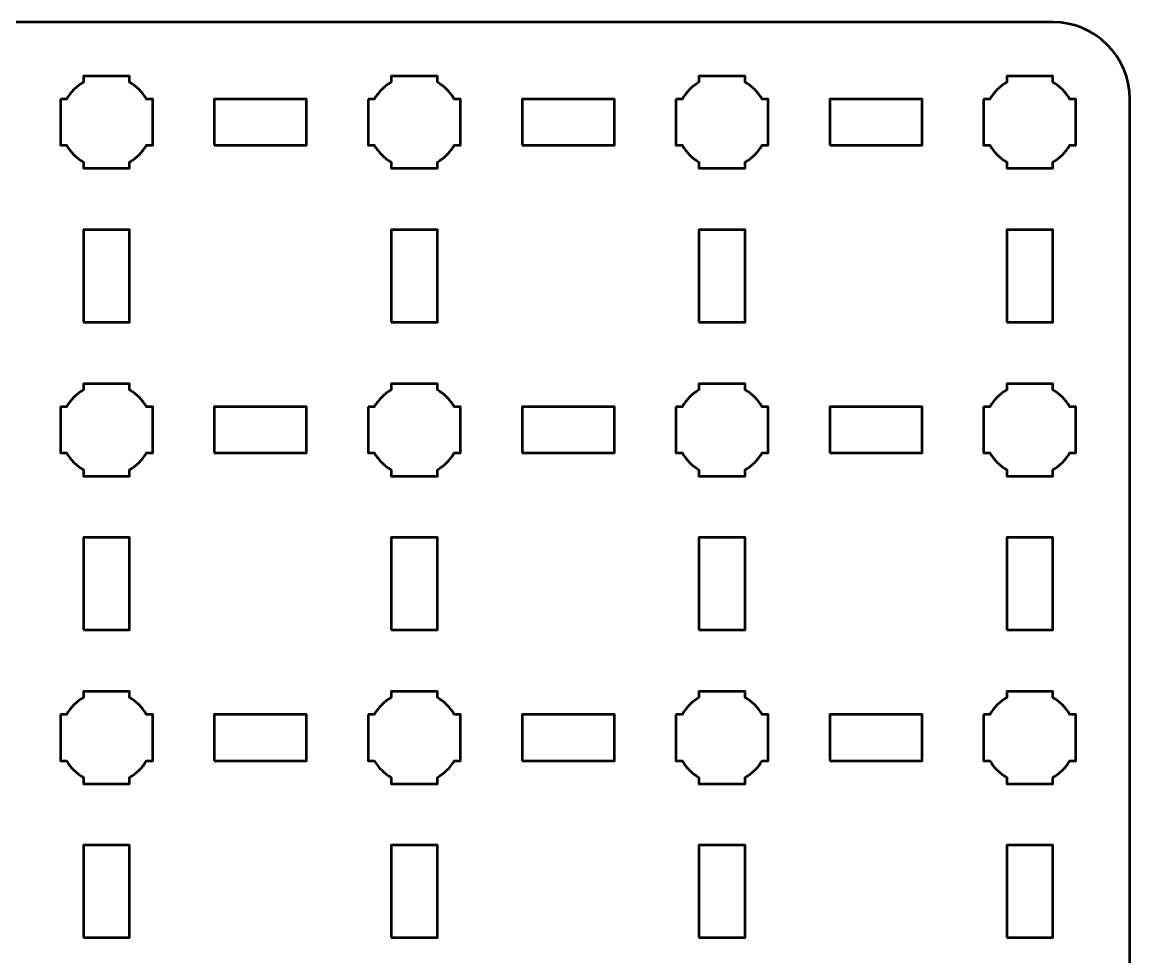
# Model space of a CAD drawing. Header units: centimetres. Extents: x -40.1 to 19.1, y -39.5 to 9.8.
# Drawn here: x 11.95 to 19.15, y 3.73 to 9.8 of the extents above; entities that cross this region are included whole.
import ezdxf

# ---------------------------------------------------------------- set-up
doc = ezdxf.new("R2010")
doc.units = ezdxf.units.CM
doc.header["$MEASUREMENT"] = 0
doc.layers.add('Layer 1', color=7, linetype='Continuous')

msp = doc.modelspace()

# ---------------------------------------------------------------- linework, layer by layer
at = {"layer": 'Layer 1', "lineweight": 53}
for points in [[(13.2, 9), (13.8, 9), (13.8, 9.3), (13.2, 9.3), (13.2, 9)], [(15.2, 9), (15.8, 9), (15.8, 9.3), (15.2, 9.3), (15.2, 9)], [(17.2, 9), (17.8, 9), (17.8, 9.3), (17.2, 9.3), (17.2, 9)], [(12.35, 7.85), (12.65, 7.85), (12.65, 8.45), (12.35, 8.45), (12.35, 7.85)], [(14.35, 7.85), (14.65, 7.85), (14.65, 8.45), (14.35, 8.45), (14.35, 7.85)], [(16.35, 7.85), (16.65, 7.85), (16.65, 8.45), (16.35, 8.45), (16.35, 7.85)], [(18.35, 7.85), (18.65, 7.85), (18.65, 8.45), (18.35, 8.45), (18.35, 7.85)], [(13.2, 7), (13.8, 7), (13.8, 7.3), (13.2, 7.3), (13.2, 7)], [(15.2, 7), (15.8, 7), (15.8, 7.3), (15.2, 7.3), (15.2, 7)], [(17.2, 7), (17.8, 7), (17.8, 7.3), (17.2, 7.3), (17.2, 7)], [(12.35, 5.85), (12.65, 5.85), (12.65, 6.45), (12.35, 6.45), (12.35, 5.85)], [(14.35, 5.85), (14.65, 5.85), (14.65, 6.45), (14.35, 6.45), (14.35, 5.85)], [(16.35, 5.85), (16.65, 5.85), (16.65, 6.45), (16.35, 6.45), (16.35, 5.85)], [(18.35, 5.85), (18.65, 5.85), (18.65, 6.45), (18.35, 6.45), (18.35, 5.85)], [(13.2, 5), (13.8, 5), (13.8, 5.3), (13.2, 5.3), (13.2, 5)], [(15.2, 5), (15.8, 5), (15.8, 5.3), (15.2, 5.3), (15.2, 5)], [(17.2, 5), (17.8, 5), (17.8, 5.3), (17.2, 5.3), (17.2, 5)], [(12.35, 3.85), (12.65, 3.85), (12.65, 4.45), (12.35, 4.45), (12.35, 3.85)], [(14.35, 3.85), (14.65, 3.85), (14.65, 4.45), (14.35, 4.45), (14.35, 3.85)], [(16.35, 3.85), (16.65, 3.85), (16.65, 4.45), (16.35, 4.45), (16.35, 3.85)], [(18.35, 3.85), (18.65, 3.85), (18.65, 4.45), (18.35, 4.45), (18.35, 3.85)]]:
    msp.add_lwpolyline(points, close=True, dxfattribs=at)
for points, knots in [([(-40.15, -39), (-40.15, -39), (-40.15, 9.3), (-40.15, 9.3), (-40.15, 9.3), (-40.15, 9.57609), (-39.92609, 9.8), (-39.65, 9.8), (-39.65, 9.8), (-39.65, 9.8), (18.65, 9.8), (18.65, 9.8), (18.65, 9.8), (18.92609, 9.8), (19.15, 9.57609), (19.15, 9.3), (19.15, 9.3), (19.15, 9.3), (19.15, -39), (19.15, -39), (19.15, -39), (19.15, -39.27609), (18.92609, -39.5), (18.65, -39.5), (18.65, -39.5), (18.65, -39.5), (-39.65, -39.5), (-39.65, -39.5), (-39.65, -39.5), (-39.92609, -39.5), (-40.15, -39.27609), (-40.15, -39)], [0, 0, 0, 0, 0.125, 0.125, 0.125, 0.125, 0.25, 0.25, 0.25, 0.25, 0.375, 0.375, 0.375, 0.375, 0.5, 0.5, 0.5, 0.5, 0.625, 0.625, 0.625, 0.625, 0.75, 0.75, 0.75, 0.75, 0.875, 0.875, 0.875, 0.875, 1, 1, 1, 1]), ([(12.2, 9.3), (12.2, 9.3), (12.24015, 9.3), (12.24015, 9.3), (12.24015, 9.3), (12.2665, 9.34553), (12.30447, 9.3835), (12.35, 9.40985), (12.35, 9.40985), (12.35, 9.40985), (12.35, 9.45), (12.35, 9.45), (12.35, 9.45), (12.35, 9.45), (12.5, 9.45), (12.5, 9.45), (12.5, 9.45), (12.5, 9.45), (12.65, 9.45), (12.65, 9.45), (12.65, 9.45), (12.65, 9.45), (12.65, 9.40985), (12.65, 9.40985), (12.65, 9.40985), (12.69553, 9.3835), (12.7335, 9.34553), (12.75985, 9.3), (12.75985, 9.3), (12.75985, 9.3), (12.8, 9.3), (12.8, 9.3), (12.8, 9.3), (12.8, 9.3), (12.8, 9.15), (12.8, 9.15), (12.8, 9.15), (12.8, 9.15), (12.8, 9), (12.8, 9), (12.8, 9), (12.8, 9), (12.75985, 9), (12.75985, 9), (12.75985, 9), (12.7335, 8.95447), (12.69553, 8.9165), (12.65, 8.89015), (12.65, 8.89015), (12.65, 8.89015), (12.65, 8.85), (12.65, 8.85), (12.65, 8.85), (12.65, 8.85), (12.5, 8.85), (12.5, 8.85), (12.5, 8.85), (12.5, 8.85), (12.35, 8.85), (12.35, 8.85), (12.35, 8.85), (12.35, 8.85), (12.35, 8.89015), (12.35, 8.89015), (12.35, 8.89015), (12.30447, 8.9165), (12.2665, 8.95447), (12.24015, 9), (12.24015, 9), (12.24015, 9), (12.2, 9), (12.2, 9), (12.2, 9), (12.2, 9), (12.2, 9.15), (12.2, 9.15), (12.2, 9.15), (12.2, 9.15), (12.2, 9.3), (12.2, 9.3)], [0, 0, 0, 0, 0.05, 0.05, 0.05, 0.05, 0.1, 0.1, 0.1, 0.1, 0.15, 0.15, 0.15, 0.15, 0.2, 0.2, 0.2, 0.2, 0.25, 0.25, 0.25, 0.25, 0.3, 0.3, 0.3, 0.3, 0.35, 0.35, 0.35, 0.35, 0.4, 0.4, 0.4, 0.4, 0.45, 0.45, 0.45, 0.45, 0.5, 0.5, 0.5, 0.5, 0.55, 0.55, 0.55, 0.55, 0.6, 0.6, 0.6, 0.6, 0.65, 0.65, 0.65, 0.65, 0.7, 0.7, 0.7, 0.7, 0.75, 0.75, 0.75, 0.75, 0.8, 0.8, 0.8, 0.8, 0.85, 0.85, 0.85, 0.85, 0.9, 0.9, 0.9, 0.9, 0.95, 0.95, 0.95, 0.95, 1, 1, 1, 1]), ([(14.2, 9.3), (14.2, 9.3), (14.24015, 9.3), (14.24015, 9.3), (14.24015, 9.3), (14.2665, 9.34553), (14.30447, 9.3835), (14.35, 9.40985), (14.35, 9.40985), (14.35, 9.40985), (14.35, 9.45), (14.35, 9.45), (14.35, 9.45), (14.35, 9.45), (14.5, 9.45), (14.5, 9.45), (14.5, 9.45), (14.5, 9.45), (14.65, 9.45), (14.65, 9.45), (14.65, 9.45), (14.65, 9.45), (14.65, 9.40985), (14.65, 9.40985), (14.65, 9.40985), (14.69553, 9.3835), (14.7335, 9.34553), (14.75985, 9.3), (14.75985, 9.3), (14.75985, 9.3), (14.8, 9.3), (14.8, 9.3), (14.8, 9.3), (14.8, 9.3), (14.8, 9.15), (14.8, 9.15), (14.8, 9.15), (14.8, 9.15), (14.8, 9), (14.8, 9), (14.8, 9), (14.8, 9), (14.75985, 9), (14.75985, 9), (14.75985, 9), (14.7335, 8.95447), (14.69553, 8.9165), (14.65, 8.89015), (14.65, 8.89015), (14.65, 8.89015), (14.65, 8.85), (14.65, 8.85), (14.65, 8.85), (14.65, 8.85), (14.5, 8.85), (14.5, 8.85), (14.5, 8.85), (14.5, 8.85), (14.35, 8.85), (14.35, 8.85), (14.35, 8.85), (14.35, 8.85), (14.35, 8.89015), (14.35, 8.89015), (14.35, 8.89015), (14.30447, 8.9165), (14.2665, 8.95447), (14.24015, 9), (14.24015, 9), (14.24015, 9), (14.2, 9), (14.2, 9), (14.2, 9), (14.2, 9), (14.2, 9.15), (14.2, 9.15), (14.2, 9.15), (14.2, 9.15), (14.2, 9.3), (14.2, 9.3)], [0, 0, 0, 0, 0.05, 0.05, 0.05, 0.05, 0.1, 0.1, 0.1, 0.1, 0.15, 0.15, 0.15, 0.15, 0.2, 0.2, 0.2, 0.2, 0.25, 0.25, 0.25, 0.25, 0.3, 0.3, 0.3, 0.3, 0.35, 0.35, 0.35, 0.35, 0.4, 0.4, 0.4, 0.4, 0.45, 0.45, 0.45, 0.45, 0.5, 0.5, 0.5, 0.5, 0.55, 0.55, 0.55, 0.55, 0.6, 0.6, 0.6, 0.6, 0.65, 0.65, 0.65, 0.65, 0.7, 0.7, 0.7, 0.7, 0.75, 0.75, 0.75, 0.75, 0.8, 0.8, 0.8, 0.8, 0.85, 0.85, 0.85, 0.85, 0.9, 0.9, 0.9, 0.9, 0.95, 0.95, 0.95, 0.95, 1, 1, 1, 1]), ([(16.2, 9.3), (16.2, 9.3), (16.24015, 9.3), (16.24015, 9.3), (16.24015, 9.3), (16.2665, 9.34553), (16.30447, 9.3835), (16.35, 9.40985), (16.35, 9.40985), (16.35, 9.40985), (16.35, 9.45), (16.35, 9.45), (16.35, 9.45), (16.35, 9.45), (16.5, 9.45), (16.5, 9.45), (16.5, 9.45), (16.5, 9.45), (16.65, 9.45), (16.65, 9.45), (16.65, 9.45), (16.65, 9.45), (16.65, 9.40985), (16.65, 9.40985), (16.65, 9.40985), (16.69553, 9.3835), (16.7335, 9.34553), (16.75985, 9.3), (16.75985, 9.3), (16.75985, 9.3), (16.8, 9.3), (16.8, 9.3), (16.8, 9.3), (16.8, 9.3), (16.8, 9.15), (16.8, 9.15), (16.8, 9.15), (16.8, 9.15), (16.8, 9), (16.8, 9), (16.8, 9), (16.8, 9), (16.75985, 9), (16.75985, 9), (16.75985, 9), (16.7335, 8.95447), (16.69553, 8.9165), (16.65, 8.89015), (16.65, 8.89015), (16.65, 8.89015), (16.65, 8.85), (16.65, 8.85), (16.65, 8.85), (16.65, 8.85), (16.5, 8.85), (16.5, 8.85), (16.5, 8.85), (16.5, 8.85), (16.35, 8.85), (16.35, 8.85), (16.35, 8.85), (16.35, 8.85), (16.35, 8.89015), (16.35, 8.89015), (16.35, 8.89015), (16.30447, 8.9165), (16.2665, 8.95447), (16.24015, 9), (16.24015, 9), (16.24015, 9), (16.2, 9), (16.2, 9), (16.2, 9), (16.2, 9), (16.2, 9.15), (16.2, 9.15), (16.2, 9.15), (16.2, 9.15), (16.2, 9.3), (16.2, 9.3)], [0, 0, 0, 0, 0.05, 0.05, 0.05, 0.05, 0.1, 0.1, 0.1, 0.1, 0.15, 0.15, 0.15, 0.15, 0.2, 0.2, 0.2, 0.2, 0.25, 0.25, 0.25, 0.25, 0.3, 0.3, 0.3, 0.3, 0.35, 0.35, 0.35, 0.35, 0.4, 0.4, 0.4, 0.4, 0.45, 0.45, 0.45, 0.45, 0.5, 0.5, 0.5, 0.5, 0.55, 0.55, 0.55, 0.55, 0.6, 0.6, 0.6, 0.6, 0.65, 0.65, 0.65, 0.65, 0.7, 0.7, 0.7, 0.7, 0.75, 0.75, 0.75, 0.75, 0.8, 0.8, 0.8, 0.8, 0.85, 0.85, 0.85, 0.85, 0.9, 0.9, 0.9, 0.9, 0.95, 0.95, 0.95, 0.95, 1, 1, 1, 1]), ([(18.2, 9.3), (18.2, 9.3), (18.24015, 9.3), (18.24015, 9.3), (18.24015, 9.3), (18.2665, 9.34553), (18.30447, 9.3835), (18.35, 9.40985), (18.35, 9.40985), (18.35, 9.40985), (18.35, 9.45), (18.35, 9.45), (18.35, 9.45), (18.35, 9.45), (18.5, 9.45), (18.5, 9.45), (18.5, 9.45), (18.5, 9.45), (18.65, 9.45), (18.65, 9.45), (18.65, 9.45), (18.65, 9.45), (18.65, 9.40985), (18.65, 9.40985), (18.65, 9.40985), (18.69553, 9.3835), (18.7335, 9.34553), (18.75985, 9.3), (18.75985, 9.3), (18.75985, 9.3), (18.8, 9.3), (18.8, 9.3), (18.8, 9.3), (18.8, 9.3), (18.8, 9.15), (18.8, 9.15), (18.8, 9.15), (18.8, 9.15), (18.8, 9), (18.8, 9), (18.8, 9), (18.8, 9), (18.75985, 9), (18.75985, 9), (18.75985, 9), (18.7335, 8.95447), (18.69553, 8.9165), (18.65, 8.89015), (18.65, 8.89015), (18.65, 8.89015), (18.65, 8.85), (18.65, 8.85), (18.65, 8.85), (18.65, 8.85), (18.5, 8.85), (18.5, 8.85), (18.5, 8.85), (18.5, 8.85), (18.35, 8.85), (18.35, 8.85), (18.35, 8.85), (18.35, 8.85), (18.35, 8.89015), (18.35, 8.89015), (18.35, 8.89015), (18.30447, 8.9165), (18.2665, 8.95447), (18.24015, 9), (18.24015, 9), (18.24015, 9), (18.2, 9), (18.2, 9), (18.2, 9), (18.2, 9), (18.2, 9.15), (18.2, 9.15), (18.2, 9.15), (18.2, 9.15), (18.2, 9.3), (18.2, 9.3)], [0, 0, 0, 0, 0.05, 0.05, 0.05, 0.05, 0.1, 0.1, 0.1, 0.1, 0.15, 0.15, 0.15, 0.15, 0.2, 0.2, 0.2, 0.2, 0.25, 0.25, 0.25, 0.25, 0.3, 0.3, 0.3, 0.3, 0.35, 0.35, 0.35, 0.35, 0.4, 0.4, 0.4, 0.4, 0.45, 0.45, 0.45, 0.45, 0.5, 0.5, 0.5, 0.5, 0.55, 0.55, 0.55, 0.55, 0.6, 0.6, 0.6, 0.6, 0.65, 0.65, 0.65, 0.65, 0.7, 0.7, 0.7, 0.7, 0.75, 0.75, 0.75, 0.75, 0.8, 0.8, 0.8, 0.8, 0.85, 0.85, 0.85, 0.85, 0.9, 0.9, 0.9, 0.9, 0.95, 0.95, 0.95, 0.95, 1, 1, 1, 1]), ([(12.2, 7.3), (12.2, 7.3), (12.24015, 7.3), (12.24015, 7.3), (12.24015, 7.3), (12.2665, 7.34553), (12.30447, 7.3835), (12.35, 7.40985), (12.35, 7.40985), (12.35, 7.40985), (12.35, 7.45), (12.35, 7.45), (12.35, 7.45), (12.35, 7.45), (12.5, 7.45), (12.5, 7.45), (12.5, 7.45), (12.5, 7.45), (12.65, 7.45), (12.65, 7.45), (12.65, 7.45), (12.65, 7.45), (12.65, 7.40985), (12.65, 7.40985), (12.65, 7.40985), (12.69553, 7.3835), (12.7335, 7.34553), (12.75985, 7.3), (12.75985, 7.3), (12.75985, 7.3), (12.8, 7.3), (12.8, 7.3), (12.8, 7.3), (12.8, 7.3), (12.8, 7.15), (12.8, 7.15), (12.8, 7.15), (12.8, 7.15), (12.8, 7), (12.8, 7), (12.8, 7), (12.8, 7), (12.75985, 7), (12.75985, 7), (12.75985, 7), (12.7335, 6.95447), (12.69553, 6.9165), (12.65, 6.89015), (12.65, 6.89015), (12.65, 6.89015), (12.65, 6.85), (12.65, 6.85), (12.65, 6.85), (12.65, 6.85), (12.5, 6.85), (12.5, 6.85), (12.5, 6.85), (12.5, 6.85), (12.35, 6.85), (12.35, 6.85), (12.35, 6.85), (12.35, 6.85), (12.35, 6.89015), (12.35, 6.89015), (12.35, 6.89015), (12.30447, 6.9165), (12.2665, 6.95447), (12.24015, 7), (12.24015, 7), (12.24015, 7), (12.2, 7), (12.2, 7), (12.2, 7), (12.2, 7), (12.2, 7.15), (12.2, 7.15), (12.2, 7.15), (12.2, 7.15), (12.2, 7.3), (12.2, 7.3)], [0, 0, 0, 0, 0.05, 0.05, 0.05, 0.05, 0.1, 0.1, 0.1, 0.1, 0.15, 0.15, 0.15, 0.15, 0.2, 0.2, 0.2, 0.2, 0.25, 0.25, 0.25, 0.25, 0.3, 0.3, 0.3, 0.3, 0.35, 0.35, 0.35, 0.35, 0.4, 0.4, 0.4, 0.4, 0.45, 0.45, 0.45, 0.45, 0.5, 0.5, 0.5, 0.5, 0.55, 0.55, 0.55, 0.55, 0.6, 0.6, 0.6, 0.6, 0.65, 0.65, 0.65, 0.65, 0.7, 0.7, 0.7, 0.7, 0.75, 0.75, 0.75, 0.75, 0.8, 0.8, 0.8, 0.8, 0.85, 0.85, 0.85, 0.85, 0.9, 0.9, 0.9, 0.9, 0.95, 0.95, 0.95, 0.95, 1, 1, 1, 1]), ([(14.2, 7.3), (14.2, 7.3), (14.24015, 7.3), (14.24015, 7.3), (14.24015, 7.3), (14.2665, 7.34553), (14.30447, 7.3835), (14.35, 7.40985), (14.35, 7.40985), (14.35, 7.40985), (14.35, 7.45), (14.35, 7.45), (14.35, 7.45), (14.35, 7.45), (14.5, 7.45), (14.5, 7.45), (14.5, 7.45), (14.5, 7.45), (14.65, 7.45), (14.65, 7.45), (14.65, 7.45), (14.65, 7.45), (14.65, 7.40985), (14.65, 7.40985), (14.65, 7.40985), (14.69553, 7.3835), (14.7335, 7.34553), (14.75985, 7.3), (14.75985, 7.3), (14.75985, 7.3), (14.8, 7.3), (14.8, 7.3), (14.8, 7.3), (14.8, 7.3), (14.8, 7.15), (14.8, 7.15), (14.8, 7.15), (14.8, 7.15), (14.8, 7), (14.8, 7), (14.8, 7), (14.8, 7), (14.75985, 7), (14.75985, 7), (14.75985, 7), (14.7335, 6.95447), (14.69553, 6.9165), (14.65, 6.89015), (14.65, 6.89015), (14.65, 6.89015), (14.65, 6.85), (14.65, 6.85), (14.65, 6.85), (14.65, 6.85), (14.5, 6.85), (14.5, 6.85), (14.5, 6.85), (14.5, 6.85), (14.35, 6.85), (14.35, 6.85), (14.35, 6.85), (14.35, 6.85), (14.35, 6.89015), (14.35, 6.89015), (14.35, 6.89015), (14.30447, 6.9165), (14.2665, 6.95447), (14.24015, 7), (14.24015, 7), (14.24015, 7), (14.2, 7), (14.2, 7), (14.2, 7), (14.2, 7), (14.2, 7.15), (14.2, 7.15), (14.2, 7.15), (14.2, 7.15), (14.2, 7.3), (14.2, 7.3)], [0, 0, 0, 0, 0.05, 0.05, 0.05, 0.05, 0.1, 0.1, 0.1, 0.1, 0.15, 0.15, 0.15, 0.15, 0.2, 0.2, 0.2, 0.2, 0.25, 0.25, 0.25, 0.25, 0.3, 0.3, 0.3, 0.3, 0.35, 0.35, 0.35, 0.35, 0.4, 0.4, 0.4, 0.4, 0.45, 0.45, 0.45, 0.45, 0.5, 0.5, 0.5, 0.5, 0.55, 0.55, 0.55, 0.55, 0.6, 0.6, 0.6, 0.6, 0.65, 0.65, 0.65, 0.65, 0.7, 0.7, 0.7, 0.7, 0.75, 0.75, 0.75, 0.75, 0.8, 0.8, 0.8, 0.8, 0.85, 0.85, 0.85, 0.85, 0.9, 0.9, 0.9, 0.9, 0.95, 0.95, 0.95, 0.95, 1, 1, 1, 1]), ([(16.2, 7.3), (16.2, 7.3), (16.24015, 7.3), (16.24015, 7.3), (16.24015, 7.3), (16.2665, 7.34553), (16.30447, 7.3835), (16.35, 7.40985), (16.35, 7.40985), (16.35, 7.40985), (16.35, 7.45), (16.35, 7.45), (16.35, 7.45), (16.35, 7.45), (16.5, 7.45), (16.5, 7.45), (16.5, 7.45), (16.5, 7.45), (16.65, 7.45), (16.65, 7.45), (16.65, 7.45), (16.65, 7.45), (16.65, 7.40985), (16.65, 7.40985), (16.65, 7.40985), (16.69553, 7.3835), (16.7335, 7.34553), (16.75985, 7.3), (16.75985, 7.3), (16.75985, 7.3), (16.8, 7.3), (16.8, 7.3), (16.8, 7.3), (16.8, 7.3), (16.8, 7.15), (16.8, 7.15), (16.8, 7.15), (16.8, 7.15), (16.8, 7), (16.8, 7), (16.8, 7), (16.8, 7), (16.75985, 7), (16.75985, 7), (16.75985, 7), (16.7335, 6.95447), (16.69553, 6.9165), (16.65, 6.89015), (16.65, 6.89015), (16.65, 6.89015), (16.65, 6.85), (16.65, 6.85), (16.65, 6.85), (16.65, 6.85), (16.5, 6.85), (16.5, 6.85), (16.5, 6.85), (16.5, 6.85), (16.35, 6.85), (16.35, 6.85), (16.35, 6.85), (16.35, 6.85), (16.35, 6.89015), (16.35, 6.89015), (16.35, 6.89015), (16.30447, 6.9165), (16.2665, 6.95447), (16.24015, 7), (16.24015, 7), (16.24015, 7), (16.2, 7), (16.2, 7), (16.2, 7), (16.2, 7), (16.2, 7.15), (16.2, 7.15), (16.2, 7.15), (16.2, 7.15), (16.2, 7.3), (16.2, 7.3)], [0, 0, 0, 0, 0.05, 0.05, 0.05, 0.05, 0.1, 0.1, 0.1, 0.1, 0.15, 0.15, 0.15, 0.15, 0.2, 0.2, 0.2, 0.2, 0.25, 0.25, 0.25, 0.25, 0.3, 0.3, 0.3, 0.3, 0.35, 0.35, 0.35, 0.35, 0.4, 0.4, 0.4, 0.4, 0.45, 0.45, 0.45, 0.45, 0.5, 0.5, 0.5, 0.5, 0.55, 0.55, 0.55, 0.55, 0.6, 0.6, 0.6, 0.6, 0.65, 0.65, 0.65, 0.65, 0.7, 0.7, 0.7, 0.7, 0.75, 0.75, 0.75, 0.75, 0.8, 0.8, 0.8, 0.8, 0.85, 0.85, 0.85, 0.85, 0.9, 0.9, 0.9, 0.9, 0.95, 0.95, 0.95, 0.95, 1, 1, 1, 1]), ([(18.2, 7.3), (18.2, 7.3), (18.24015, 7.3), (18.24015, 7.3), (18.24015, 7.3), (18.2665, 7.34553), (18.30447, 7.3835), (18.35, 7.40985), (18.35, 7.40985), (18.35, 7.40985), (18.35, 7.45), (18.35, 7.45), (18.35, 7.45), (18.35, 7.45), (18.5, 7.45), (18.5, 7.45), (18.5, 7.45), (18.5, 7.45), (18.65, 7.45), (18.65, 7.45), (18.65, 7.45), (18.65, 7.45), (18.65, 7.40985), (18.65, 7.40985), (18.65, 7.40985), (18.69553, 7.3835), (18.7335, 7.34553), (18.75985, 7.3), (18.75985, 7.3), (18.75985, 7.3), (18.8, 7.3), (18.8, 7.3), (18.8, 7.3), (18.8, 7.3), (18.8, 7.15), (18.8, 7.15), (18.8, 7.15), (18.8, 7.15), (18.8, 7), (18.8, 7), (18.8, 7), (18.8, 7), (18.75985, 7), (18.75985, 7), (18.75985, 7), (18.7335, 6.95447), (18.69553, 6.9165), (18.65, 6.89015), (18.65, 6.89015), (18.65, 6.89015), (18.65, 6.85), (18.65, 6.85), (18.65, 6.85), (18.65, 6.85), (18.5, 6.85), (18.5, 6.85), (18.5, 6.85), (18.5, 6.85), (18.35, 6.85), (18.35, 6.85), (18.35, 6.85), (18.35, 6.85), (18.35, 6.89015), (18.35, 6.89015), (18.35, 6.89015), (18.30447, 6.9165), (18.2665, 6.95447), (18.24015, 7), (18.24015, 7), (18.24015, 7), (18.2, 7), (18.2, 7), (18.2, 7), (18.2, 7), (18.2, 7.15), (18.2, 7.15), (18.2, 7.15), (18.2, 7.15), (18.2, 7.3), (18.2, 7.3)], [0, 0, 0, 0, 0.05, 0.05, 0.05, 0.05, 0.1, 0.1, 0.1, 0.1, 0.15, 0.15, 0.15, 0.15, 0.2, 0.2, 0.2, 0.2, 0.25, 0.25, 0.25, 0.25, 0.3, 0.3, 0.3, 0.3, 0.35, 0.35, 0.35, 0.35, 0.4, 0.4, 0.4, 0.4, 0.45, 0.45, 0.45, 0.45, 0.5, 0.5, 0.5, 0.5, 0.55, 0.55, 0.55, 0.55, 0.6, 0.6, 0.6, 0.6, 0.65, 0.65, 0.65, 0.65, 0.7, 0.7, 0.7, 0.7, 0.75, 0.75, 0.75, 0.75, 0.8, 0.8, 0.8, 0.8, 0.85, 0.85, 0.85, 0.85, 0.9, 0.9, 0.9, 0.9, 0.95, 0.95, 0.95, 0.95, 1, 1, 1, 1]), ([(12.2, 5.3), (12.2, 5.3), (12.24015, 5.3), (12.24015, 5.3), (12.24015, 5.3), (12.2665, 5.34553), (12.30447, 5.3835), (12.35, 5.40985), (12.35, 5.40985), (12.35, 5.40985), (12.35, 5.45), (12.35, 5.45), (12.35, 5.45), (12.35, 5.45), (12.5, 5.45), (12.5, 5.45), (12.5, 5.45), (12.5, 5.45), (12.65, 5.45), (12.65, 5.45), (12.65, 5.45), (12.65, 5.45), (12.65, 5.40985), (12.65, 5.40985), (12.65, 5.40985), (12.69553, 5.3835), (12.7335, 5.34553), (12.75985, 5.3), (12.75985, 5.3), (12.75985, 5.3), (12.8, 5.3), (12.8, 5.3), (12.8, 5.3), (12.8, 5.3), (12.8, 5.15), (12.8, 5.15), (12.8, 5.15), (12.8, 5.15), (12.8, 5), (12.8, 5), (12.8, 5), (12.8, 5), (12.75985, 5), (12.75985, 5), (12.75985, 5), (12.7335, 4.95447), (12.69553, 4.9165), (12.65, 4.89015), (12.65, 4.89015), (12.65, 4.89015), (12.65, 4.85), (12.65, 4.85), (12.65, 4.85), (12.65, 4.85), (12.5, 4.85), (12.5, 4.85), (12.5, 4.85), (12.5, 4.85), (12.35, 4.85), (12.35, 4.85), (12.35, 4.85), (12.35, 4.85), (12.35, 4.89015), (12.35, 4.89015), (12.35, 4.89015), (12.30447, 4.9165), (12.2665, 4.95447), (12.24015, 5), (12.24015, 5), (12.24015, 5), (12.2, 5), (12.2, 5), (12.2, 5), (12.2, 5), (12.2, 5.15), (12.2, 5.15), (12.2, 5.15), (12.2, 5.15), (12.2, 5.3), (12.2, 5.3)], [0, 0, 0, 0, 0.05, 0.05, 0.05, 0.05, 0.1, 0.1, 0.1, 0.1, 0.15, 0.15, 0.15, 0.15, 0.2, 0.2, 0.2, 0.2, 0.25, 0.25, 0.25, 0.25, 0.3, 0.3, 0.3, 0.3, 0.35, 0.35, 0.35, 0.35, 0.4, 0.4, 0.4, 0.4, 0.45, 0.45, 0.45, 0.45, 0.5, 0.5, 0.5, 0.5, 0.55, 0.55, 0.55, 0.55, 0.6, 0.6, 0.6, 0.6, 0.65, 0.65, 0.65, 0.65, 0.7, 0.7, 0.7, 0.7, 0.75, 0.75, 0.75, 0.75, 0.8, 0.8, 0.8, 0.8, 0.85, 0.85, 0.85, 0.85, 0.9, 0.9, 0.9, 0.9, 0.95, 0.95, 0.95, 0.95, 1, 1, 1, 1]), ([(14.2, 5.3), (14.2, 5.3), (14.24015, 5.3), (14.24015, 5.3), (14.24015, 5.3), (14.2665, 5.34553), (14.30447, 5.3835), (14.35, 5.40985), (14.35, 5.40985), (14.35, 5.40985), (14.35, 5.45), (14.35, 5.45), (14.35, 5.45), (14.35, 5.45), (14.5, 5.45), (14.5, 5.45), (14.5, 5.45), (14.5, 5.45), (14.65, 5.45), (14.65, 5.45), (14.65, 5.45), (14.65, 5.45), (14.65, 5.40985), (14.65, 5.40985), (14.65, 5.40985), (14.69553, 5.3835), (14.7335, 5.34553), (14.75985, 5.3), (14.75985, 5.3), (14.75985, 5.3), (14.8, 5.3), (14.8, 5.3), (14.8, 5.3), (14.8, 5.3), (14.8, 5.15), (14.8, 5.15), (14.8, 5.15), (14.8, 5.15), (14.8, 5), (14.8, 5), (14.8, 5), (14.8, 5), (14.75985, 5), (14.75985, 5), (14.75985, 5), (14.7335, 4.95447), (14.69553, 4.9165), (14.65, 4.89015), (14.65, 4.89015), (14.65, 4.89015), (14.65, 4.85), (14.65, 4.85), (14.65, 4.85), (14.65, 4.85), (14.5, 4.85), (14.5, 4.85), (14.5, 4.85), (14.5, 4.85), (14.35, 4.85), (14.35, 4.85), (14.35, 4.85), (14.35, 4.85), (14.35, 4.89015), (14.35, 4.89015), (14.35, 4.89015), (14.30447, 4.9165), (14.2665, 4.95447), (14.24015, 5), (14.24015, 5), (14.24015, 5), (14.2, 5), (14.2, 5), (14.2, 5), (14.2, 5), (14.2, 5.15), (14.2, 5.15), (14.2, 5.15), (14.2, 5.15), (14.2, 5.3), (14.2, 5.3)], [0, 0, 0, 0, 0.05, 0.05, 0.05, 0.05, 0.1, 0.1, 0.1, 0.1, 0.15, 0.15, 0.15, 0.15, 0.2, 0.2, 0.2, 0.2, 0.25, 0.25, 0.25, 0.25, 0.3, 0.3, 0.3, 0.3, 0.35, 0.35, 0.35, 0.35, 0.4, 0.4, 0.4, 0.4, 0.45, 0.45, 0.45, 0.45, 0.5, 0.5, 0.5, 0.5, 0.55, 0.55, 0.55, 0.55, 0.6, 0.6, 0.6, 0.6, 0.65, 0.65, 0.65, 0.65, 0.7, 0.7, 0.7, 0.7, 0.75, 0.75, 0.75, 0.75, 0.8, 0.8, 0.8, 0.8, 0.85, 0.85, 0.85, 0.85, 0.9, 0.9, 0.9, 0.9, 0.95, 0.95, 0.95, 0.95, 1, 1, 1, 1]), ([(16.2, 5.3), (16.2, 5.3), (16.24015, 5.3), (16.24015, 5.3), (16.24015, 5.3), (16.2665, 5.34553), (16.30447, 5.3835), (16.35, 5.40985), (16.35, 5.40985), (16.35, 5.40985), (16.35, 5.45), (16.35, 5.45), (16.35, 5.45), (16.35, 5.45), (16.5, 5.45), (16.5, 5.45), (16.5, 5.45), (16.5, 5.45), (16.65, 5.45), (16.65, 5.45), (16.65, 5.45), (16.65, 5.45), (16.65, 5.40985), (16.65, 5.40985), (16.65, 5.40985), (16.69553, 5.3835), (16.7335, 5.34553), (16.75985, 5.3), (16.75985, 5.3), (16.75985, 5.3), (16.8, 5.3), (16.8, 5.3), (16.8, 5.3), (16.8, 5.3), (16.8, 5.15), (16.8, 5.15), (16.8, 5.15), (16.8, 5.15), (16.8, 5), (16.8, 5), (16.8, 5), (16.8, 5), (16.75985, 5), (16.75985, 5), (16.75985, 5), (16.7335, 4.95447), (16.69553, 4.9165), (16.65, 4.89015), (16.65, 4.89015), (16.65, 4.89015), (16.65, 4.85), (16.65, 4.85), (16.65, 4.85), (16.65, 4.85), (16.5, 4.85), (16.5, 4.85), (16.5, 4.85), (16.5, 4.85), (16.35, 4.85), (16.35, 4.85), (16.35, 4.85), (16.35, 4.85), (16.35, 4.89015), (16.35, 4.89015), (16.35, 4.89015), (16.30447, 4.9165), (16.2665, 4.95447), (16.24015, 5), (16.24015, 5), (16.24015, 5), (16.2, 5), (16.2, 5), (16.2, 5), (16.2, 5), (16.2, 5.15), (16.2, 5.15), (16.2, 5.15), (16.2, 5.15), (16.2, 5.3), (16.2, 5.3)], [0, 0, 0, 0, 0.05, 0.05, 0.05, 0.05, 0.1, 0.1, 0.1, 0.1, 0.15, 0.15, 0.15, 0.15, 0.2, 0.2, 0.2, 0.2, 0.25, 0.25, 0.25, 0.25, 0.3, 0.3, 0.3, 0.3, 0.35, 0.35, 0.35, 0.35, 0.4, 0.4, 0.4, 0.4, 0.45, 0.45, 0.45, 0.45, 0.5, 0.5, 0.5, 0.5, 0.55, 0.55, 0.55, 0.55, 0.6, 0.6, 0.6, 0.6, 0.65, 0.65, 0.65, 0.65, 0.7, 0.7, 0.7, 0.7, 0.75, 0.75, 0.75, 0.75, 0.8, 0.8, 0.8, 0.8, 0.85, 0.85, 0.85, 0.85, 0.9, 0.9, 0.9, 0.9, 0.95, 0.95, 0.95, 0.95, 1, 1, 1, 1]), ([(18.2, 5.3), (18.2, 5.3), (18.24015, 5.3), (18.24015, 5.3), (18.24015, 5.3), (18.2665, 5.34553), (18.30447, 5.3835), (18.35, 5.40985), (18.35, 5.40985), (18.35, 5.40985), (18.35, 5.45), (18.35, 5.45), (18.35, 5.45), (18.35, 5.45), (18.5, 5.45), (18.5, 5.45), (18.5, 5.45), (18.5, 5.45), (18.65, 5.45), (18.65, 5.45), (18.65, 5.45), (18.65, 5.45), (18.65, 5.40985), (18.65, 5.40985), (18.65, 5.40985), (18.69553, 5.3835), (18.7335, 5.34553), (18.75985, 5.3), (18.75985, 5.3), (18.75985, 5.3), (18.8, 5.3), (18.8, 5.3), (18.8, 5.3), (18.8, 5.3), (18.8, 5.15), (18.8, 5.15), (18.8, 5.15), (18.8, 5.15), (18.8, 5), (18.8, 5), (18.8, 5), (18.8, 5), (18.75985, 5), (18.75985, 5), (18.75985, 5), (18.7335, 4.95447), (18.69553, 4.9165), (18.65, 4.89015), (18.65, 4.89015), (18.65, 4.89015), (18.65, 4.85), (18.65, 4.85), (18.65, 4.85), (18.65, 4.85), (18.5, 4.85), (18.5, 4.85), (18.5, 4.85), (18.5, 4.85), (18.35, 4.85), (18.35, 4.85), (18.35, 4.85), (18.35, 4.85), (18.35, 4.89015), (18.35, 4.89015), (18.35, 4.89015), (18.30447, 4.9165), (18.2665, 4.95447), (18.24015, 5), (18.24015, 5), (18.24015, 5), (18.2, 5), (18.2, 5), (18.2, 5), (18.2, 5), (18.2, 5.15), (18.2, 5.15), (18.2, 5.15), (18.2, 5.15), (18.2, 5.3), (18.2, 5.3)], [0, 0, 0, 0, 0.05, 0.05, 0.05, 0.05, 0.1, 0.1, 0.1, 0.1, 0.15, 0.15, 0.15, 0.15, 0.2, 0.2, 0.2, 0.2, 0.25, 0.25, 0.25, 0.25, 0.3, 0.3, 0.3, 0.3, 0.35, 0.35, 0.35, 0.35, 0.4, 0.4, 0.4, 0.4, 0.45, 0.45, 0.45, 0.45, 0.5, 0.5, 0.5, 0.5, 0.55, 0.55, 0.55, 0.55, 0.6, 0.6, 0.6, 0.6, 0.65, 0.65, 0.65, 0.65, 0.7, 0.7, 0.7, 0.7, 0.75, 0.75, 0.75, 0.75, 0.8, 0.8, 0.8, 0.8, 0.85, 0.85, 0.85, 0.85, 0.9, 0.9, 0.9, 0.9, 0.95, 0.95, 0.95, 0.95, 1, 1, 1, 1])]:
    msp.add_open_spline(points, degree=3, knots=knots, dxfattribs=at)

doc.saveas('drawing.dxf')
